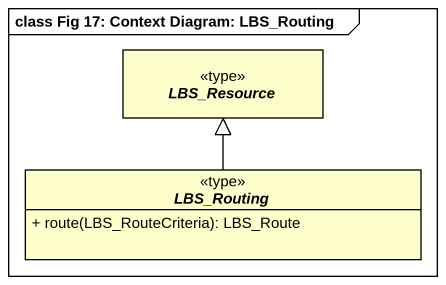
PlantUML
@startuml
mainframe class Fig 17: Context Diagram: LBS_Routing
hide circle
hide empty members
skinparam classAttributeIconSize 0
abstract class LBS_Resource <<type>>
abstract class LBS_Routing <<type>> {
  + route(LBS_RouteCriteria): LBS_Route
}
LBS_Routing -up-|> LBS_Resource
@enduml
